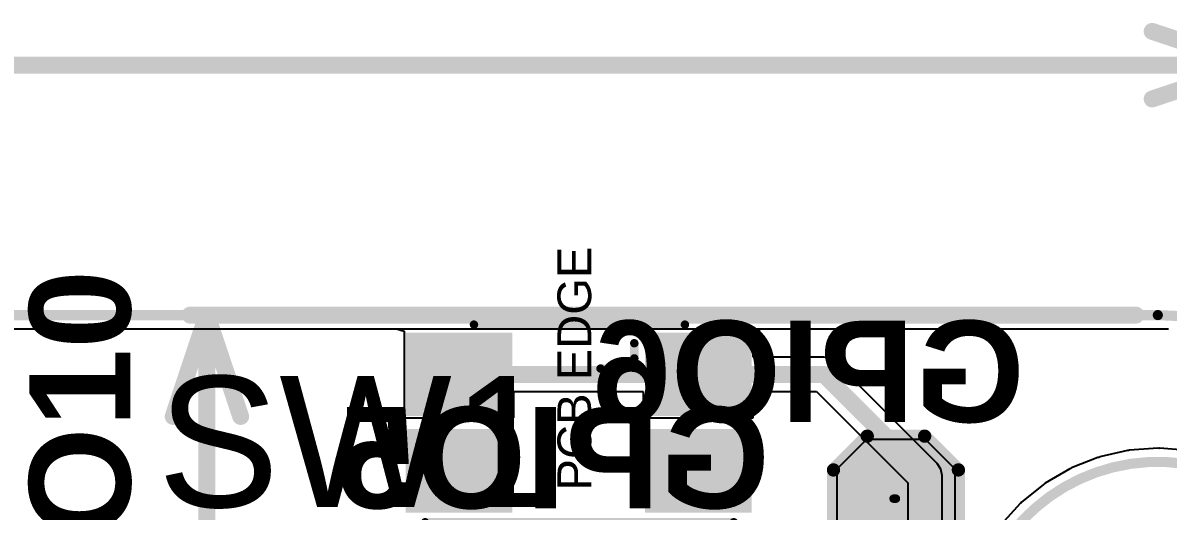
# Model space of a CAD drawing. Header units: inches. Extents: x -1 to 13, y -1.6 to 0.5.
# Drawn here: x 2.221 to 2.899, y 0.16 to 0.449 of the extents above; entities that cross this region are included whole.
import ezdxf

# ---------------------------------------------------------------- set-up
doc = ezdxf.new("R2010")
doc.units = ezdxf.units.IN
doc.header["$MEASUREMENT"] = 0
for name, color, linetype in [('Board_outline', 216, 'Continuous'), ('Bottom Layer', 5, 'Continuous'), ('Bottom Overlay', 54, 'Continuous'), ('Bottom Paste', 16, 'Continuous'), ('Bottom Solder', 6, 'Continuous'), ('Dimensions', 6, 'Continuous'), ('Top Layer', 1, 'Continuous'), ('Top Overlay', 2, 'Continuous'), ('Top Paste', 8, 'Continuous'), ('Top Solder', 216, 'Continuous')]:
    doc.layers.add(name, color=color, linetype=linetype)
doc.styles.add('Arial', font='', dxfattribs={"height": 0.2})
doc.styles.add('Arial_Bold', font='', dxfattribs={"height": 0.2})
doc.styles.get('Arial').set_extended_font_data('Arial')
doc.styles.get('Arial_Bold').set_extended_font_data('Arial', bold=True)

# ---------------------------------------------------------------- blocks, each defined once
blk = doc.blocks.new('TEST_POINT_B_76')
at = {"layer": 'Bottom Layer'}
blk.add_hatch(color=5, dxfattribs=at).paths.add_polyline_path([(0.015, 0.03), (-0.015, 0.03), (-0.03, 0.015), (-0.03, -0.015), (-0.015, -0.03), (0.015, -0.03), (0.03, -0.015), (0.03, 0.015)])
at = {"layer": 'Bottom Paste'}
blk.add_hatch(color=16, dxfattribs=at).paths.add_polyline_path([(0.015, 0.03), (-0.015, 0.03), (-0.03, 0.015), (-0.03, -0.015), (-0.015, -0.03), (0.015, -0.03), (0.03, -0.015), (0.03, 0.015)])
at = {"layer": 'Bottom Solder'}
blk.add_hatch(color=6, dxfattribs=at).paths.add_polyline_path([(0.017, 0.034), (-0.017, 0.034), (-0.034, 0.017), (-0.034, -0.017), (-0.017, -0.034), (0.017, -0.034), (0.034, -0.017), (0.034, 0.017)])
at = {"layer": 'Bottom Overlay', "const_width": 0.00787}
for points in [[(-0.017, 0.037), (-0.037, 0.017)], [(0.017, 0.037), (-0.017, 0.037)], [(0.037, 0.017), (0.017, 0.037)], [(-0.037, 0.017), (-0.037, -0.017)], [(0.037, 0.017), (0.037, -0.017)], [(-0.017, -0.037), (-0.037, -0.017)], [(0.037, -0.017), (0.017, -0.037)], [(0.017, -0.037), (-0.017, -0.037)]]:
    blk.add_lwpolyline(points, dxfattribs=at)
at = {"layer": 'Bottom Overlay', "const_width": 0.00394}
for points in [[(-0.01897, 0.037, 1), (-0.01503, 0.037, 1)], [(-0.01897, 0.037, 1), (-0.01503, 0.037, 1)], [(0.01503, 0.037, 1), (0.01897, 0.037, 1)], [(0.01503, 0.037, 1), (0.01897, 0.037, 1)], [(-0.03897, 0.017, 1), (-0.03503, 0.017, 1)], [(-0.03897, 0.017, 1), (-0.03503, 0.017, 1)], [(0.03503, 0.017, 1), (0.03897, 0.017, 1)], [(0.03503, 0.017, 1), (0.03897, 0.017, 1)], [(-0.03897, -0.017, 1), (-0.03503, -0.017, 1)], [(-0.03897, -0.017, 1), (-0.03503, -0.017, 1)], [(0.03503, -0.017, 1), (0.03897, -0.017, 1)], [(0.03503, -0.017, 1), (0.03897, -0.017, 1)], [(-0.01897, -0.037, 1), (-0.01503, -0.037, 1)], [(-0.01897, -0.037, 1), (-0.01503, -0.037, 1)], [(0.01503, -0.037, 1), (0.01897, -0.037, 1)], [(0.01503, -0.037, 1), (0.01897, -0.037, 1)]]:
    blk.add_lwpolyline(points, format="xyb", close=True, dxfattribs=at)
blk = doc.blocks.new('EVQ_P7J01P_123')
at = {"layer": 'Top Layer'}
for points in [[(-0.09843, 0.04921), (-0.04331, 0.04921), (-0.04331, 0.00787), (-0.09843, 0.00787)], [(0.04331, 0.04921), (0.09843, 0.04921), (0.09843, 0.00787), (0.04331, 0.00787)], [(-0.09843, -0.00787), (-0.04331, -0.00787), (-0.04331, -0.04921), (-0.09843, -0.04921)], [(0.04331, -0.00787), (0.09843, -0.00787), (0.09843, -0.04921), (0.04331, -0.04921)]]:
    blk.add_hatch(color=1, dxfattribs=at).paths.add_polyline_path(points)
at = {"layer": 'Top Paste'}
for points in [[(-0.09843, 0.04921), (-0.04331, 0.04921), (-0.04331, 0.00787), (-0.09843, 0.00787)], [(0.04331, 0.04921), (0.09843, 0.04921), (0.09843, 0.00787), (0.04331, 0.00787)], [(-0.09843, -0.00787), (-0.04331, -0.00787), (-0.04331, -0.04921), (-0.09843, -0.04921)], [(0.04331, -0.00787), (0.09843, -0.00787), (0.09843, -0.04921), (0.04331, -0.04921)]]:
    blk.add_hatch(color=8, dxfattribs=at).paths.add_polyline_path(points)
at = {"layer": 'Top Solder'}
for points in [[(-0.10243, 0.05321), (-0.03931, 0.05321), (-0.03931, 0.00387), (-0.10243, 0.00387)], [(0.03931, 0.05321), (0.10243, 0.05321), (0.10243, 0.00387), (0.03931, 0.00387)], [(-0.10243, -0.00387), (-0.03931, -0.00387), (-0.03931, -0.05321), (-0.10243, -0.05321)], [(0.03931, -0.00387), (0.10243, -0.00387), (0.10243, -0.05321), (0.03931, -0.05321)]]:
    blk.add_hatch(color=216, dxfattribs=at).paths.add_polyline_path(points)
at = {"layer": 'Top Overlay', "const_width": 0.005}
for points in [[(0.091, 0.059), (-0.092, 0.059)], [(-0.027, -0.032), (-0.033, -0.038)], [(-0.013, -0.032), (-0.027, -0.032)], [(-0.033, -0.038), (-0.033, -0.047)], [(0.062, -0.058), (-0.063, -0.058)]]:
    blk.add_lwpolyline(points, dxfattribs=at)
at = {"layer": 'Top Overlay', "const_width": 0.0025}
for points in [[(-0.09325, 0.059, 1), (-0.09075, 0.059, 1)], [(0.08975, 0.059, 1), (0.09225, 0.059, 1)], [(-0.02825, -0.032, 1), (-0.02575, -0.032, 1)], [(-0.02825, -0.032, 1), (-0.02575, -0.032, 1)], [(-0.01425, -0.032, 1), (-0.01175, -0.032, 1)], [(-0.03425, -0.038, 1), (-0.03175, -0.038, 1)], [(-0.03425, -0.038, 1), (-0.03175, -0.038, 1)], [(-0.03425, -0.047, 1), (-0.03175, -0.047, 1)], [(-0.06425, -0.058, 1), (-0.06175, -0.058, 1)], [(0.06075, -0.058, 1), (0.06325, -0.058, 1)]]:
    blk.add_lwpolyline(points, format="xyb", close=True, dxfattribs=at)
at = {"layer": 'Top Overlay', "style": 'Arial'}
blk.add_text('PCB EDGE', height=0.02, rotation=-90, dxfattribs=at).set_placement((-0.00746, 0.04017))

msp = doc.modelspace()

# ---------------------------------------------------------------- linework, layer by layer
at = {"layer": 'Board_outline', "const_width": 0.006}
msp.add_lwpolyline([(-0.65035, 0.27604), (2.89296, 0.27604)], dxfattribs=at)
at = {"layer": 'Board_outline', "const_width": 0.003}
msp.add_lwpolyline([(2.89146, 0.27604, 1), (2.89446, 0.27604, 1)], format="xyb", close=True, dxfattribs=at)
msp.add_lwpolyline([(2.89146, 0.27604, 1), (2.89446, 0.27604, 1)], format="xyb", close=True, dxfattribs=at)
at = {"layer": 'Board_outline', "const_width": 0.006}
for points in [[(2.89296, 0.27604, -0.067878), (2.94567, 0.26885)], [(2.85819, -0.02517, -0.957292), (2.91849, 0.18619)]]:
    msp.add_lwpolyline(points, format="xyb", dxfattribs=at)
at = {"layer": 'Bottom Layer'}
for p, q in [((0.56665, 0.26801), (2.89296, 0.26801)), ((2.89296, 0.26801), (2.89936, 0.26801)), ((2.7203, 0.20239), (2.7028, 0.18489)), ((2.7553, 0.20239), (2.7203, 0.20239)), ((2.7728, 0.18489), (2.7553, 0.20239)), ((2.89296, 0.1972), (2.87622, 0.19601)), ((2.89357, 0.19712), (2.89296, 0.1972)), ((2.89418, 0.19719), (2.89357, 0.19712)), ((2.91091, 0.19583), (2.89418, 0.19719)), ((2.85747, 0.19174), (2.84186, 0.18557)), ((2.85808, 0.19185), (2.85747, 0.19174)), ((2.85864, 0.1921), (2.85808, 0.19185)), ((2.875, 0.19583), (2.85864, 0.1921)), ((2.87562, 0.19584), (2.875, 0.19583)), ((2.87622, 0.19601), (2.87562, 0.19584)), ((2.7028, 0.18489), (2.7028, 0.14989)), ((2.7728, 0.14989), (2.7728, 0.18489)), ((2.84076, 0.18503), (2.82628, 0.17656)), ((2.84135, 0.18523), (2.84076, 0.18503)), ((2.84186, 0.18557), (2.84135, 0.18523)), ((2.82628, 0.17656), (2.82581, 0.17615)), ((2.82527, 0.17586), (2.81224, 0.16528)), ((2.82581, 0.17615), (2.82527, 0.17586)), ((2.81135, 0.16444), (2.80008, 0.152)), ((2.81185, 0.16481), (2.81135, 0.16444)), ((2.81224, 0.16528), (2.81185, 0.16481))]:
    msp.add_line(p, q, dxfattribs=at)
for points, const_width in [([(2.699, 0.13), (2.73639, 0.16739)], 0.01), ([(2.73639, 0.16739), (2.7378, 0.16739)], 0.005)]:
    msp.add_lwpolyline(points, dxfattribs=dict(at, const_width=const_width))
for points, const_width in [([(2.73389, 0.16739, 1), (2.73889, 0.16739, 1)], 0.005), ([(2.73514, 0.16739, 1), (2.73764, 0.16739, 1)], 0.0025), ([(2.73655, 0.16739, 1), (2.73905, 0.16739, 1)], 0.0025)]:
    msp.add_lwpolyline(points, format="xyb", close=True, dxfattribs=dict(at, const_width=const_width))
at = {"layer": 'Dimensions', "const_width": 0.01}
for points in [[(2.8896, 0.444), (2.9496, 0.424)], [(1.39122, 0.424), (2.9496, 0.424)], [(2.8896, 0.404), (2.9496, 0.424)], [(2.30959, 0.21604), (2.32959, 0.27604)], [(2.31959, 0.27604), (2.87996, 0.27604)], [(2.32959, 0.27604), (2.34959, 0.21604)], [(2.32959, 0.15403), (2.32959, 0.27604)]]:
    msp.add_lwpolyline(points, dxfattribs=at)
at = {"layer": 'Dimensions', "const_width": 0.005}
for points in [[(2.8871, 0.444, 1), (2.8921, 0.444, 1)], [(2.8871, 0.404, 1), (2.8921, 0.404, 1)], [(2.31709, 0.27604, 1), (2.32209, 0.27604, 1)], [(2.32709, 0.27604, 1), (2.33209, 0.27604, 1)], [(2.32709, 0.27604, 1), (2.33209, 0.27604, 1)], [(2.32709, 0.27604, 1), (2.33209, 0.27604, 1)], [(2.87746, 0.27604, 1), (2.88246, 0.27604, 1)], [(2.30709, 0.21604, 1), (2.31209, 0.21604, 1)], [(2.34709, 0.21604, 1), (2.35209, 0.21604, 1)]]:
    msp.add_lwpolyline(points, format="xyb", close=True, dxfattribs=at)
at = {"layer": 'Top Layer'}
for p, q in [((1.92163, 0.26801), (2.44195, 0.26801)), ((2.44195, 0.26801), (2.44637, 0.26661)), ((2.44637, 0.26661), (2.44637, 0.26301)), ((2.65323, 0.26301), (2.65765, 0.26801)), ((2.65765, 0.26801), (2.89296, 0.26801)), ((2.89296, 0.26801), (2.89936, 0.26801)), ((2.44637, 0.26301), (2.44637, 0.21528)), ((2.65323, 0.25114), (2.65323, 0.26301)), ((2.69506, 0.25114), (2.65323, 0.25114)), ((2.69896, 0.25036), (2.69506, 0.25114)), ((2.70226, 0.24815), (2.69896, 0.25036)), ((2.76221, 0.18821), (2.70226, 0.24815)), ((2.51149, 0.21528), (2.51149, 0.23075)), ((2.51149, 0.23075), (2.58811, 0.23075)), ((2.58811, 0.23075), (2.58811, 0.21528)), ((2.65323, 0.21528), (2.65323, 0.23075)), ((2.65323, 0.23075), (2.69083, 0.23075)), ((2.69083, 0.23075), (2.7448, 0.17678)), ((2.44637, 0.21528), (2.51149, 0.21528)), ((2.58811, 0.21528), (2.65323, 0.21528)), ((2.89296, 0.1972), (2.87622, 0.19601)), ((2.89357, 0.19712), (2.89296, 0.1972)), ((2.89418, 0.19719), (2.89357, 0.19712)), ((2.91091, 0.19583), (2.89418, 0.19719)), ((2.85747, 0.19174), (2.84186, 0.18557)), ((2.85808, 0.19185), (2.85747, 0.19174)), ((2.85864, 0.1921), (2.85808, 0.19185)), ((2.875, 0.19583), (2.85864, 0.1921)), ((2.87562, 0.19584), (2.875, 0.19583)), ((2.87622, 0.19601), (2.87562, 0.19584)), ((2.76442, 0.1849), (2.76221, 0.18821)), ((2.7652, 0.181), (2.76442, 0.1849)), ((2.84076, 0.18503), (2.82628, 0.17656)), ((2.84135, 0.18523), (2.84076, 0.18503)), ((2.84186, 0.18557), (2.84135, 0.18523)), ((2.7448, 0.17678), (2.7448, -0.014)), ((2.7652, -0.00978), (2.7652, 0.181)), ((2.82628, 0.17656), (2.82581, 0.17615)), ((2.82527, 0.17586), (2.81224, 0.16528)), ((2.82581, 0.17615), (2.82527, 0.17586)), ((2.81135, 0.16444), (2.80008, 0.152)), ((2.81185, 0.16481), (2.81135, 0.16444)), ((2.81224, 0.16528), (2.81185, 0.16481))]:
    msp.add_line(p, q, dxfattribs=at)
at = {"layer": 'Top Layer', "const_width": 0.01}
for points in [[(2.47893, 0.24094), (2.62067, 0.24094)], [(2.62067, 0.24094), (2.69506, 0.24094)], [(2.69506, 0.24094), (2.755, 0.181)], [(2.755, -0.014), (2.755, 0.181)]]:
    msp.add_lwpolyline(points, dxfattribs=at)
at = {"layer": 'Top Layer', "const_width": 0.005}
for points in [[(2.47643, 0.24094, 1), (2.48143, 0.24094, 1)], [(2.61817, 0.24094, 1), (2.62317, 0.24094, 1)], [(2.61817, 0.24094, 1), (2.62317, 0.24094, 1)], [(2.69256, 0.24094, 1), (2.69756, 0.24094, 1)], [(2.69256, 0.24094, 1), (2.69756, 0.24094, 1)], [(2.7525, 0.181, 1), (2.7575, 0.181, 1)], [(2.7525, 0.181, 1), (2.7575, 0.181, 1)]]:
    msp.add_lwpolyline(points, format="xyb", close=True, dxfattribs=at)

# ---------------------------------------------------------------- block references
at = {"rotation": 180}
for name, p in [('EVQ_P7J01P_123', (2.5498, 0.2124)), ('TEST_POINT_B_76', (2.7378, 0.16739))]:
    msp.add_blockref(name, p, dxfattribs=at)

# ---------------------------------------------------------------- texts
at = {"layer": 'Bottom Overlay', "style": 'Arial_Bold'}
msp.add_text('GPIO10', height=0.06, rotation=90, dxfattribs=at).set_placement((2.2843, 0))
at = {"layer": 'Bottom Overlay', "style": 'Arial_Bold', "text_generation_flag": 2}
for s, p in [('GPIO6', (2.814, 0.2127)), ('GPIO5', (2.663, 0.1617))]:
    msp.add_text(s, height=0.06, rotation=360, dxfattribs=at).set_placement(p)
at = {"layer": 'Top Overlay', "style": 'Arial'}
msp.add_text('SW1', height=0.0775, dxfattribs=at).set_placement((2.30026, 0.1624))

doc.saveas('drawing.dxf')
